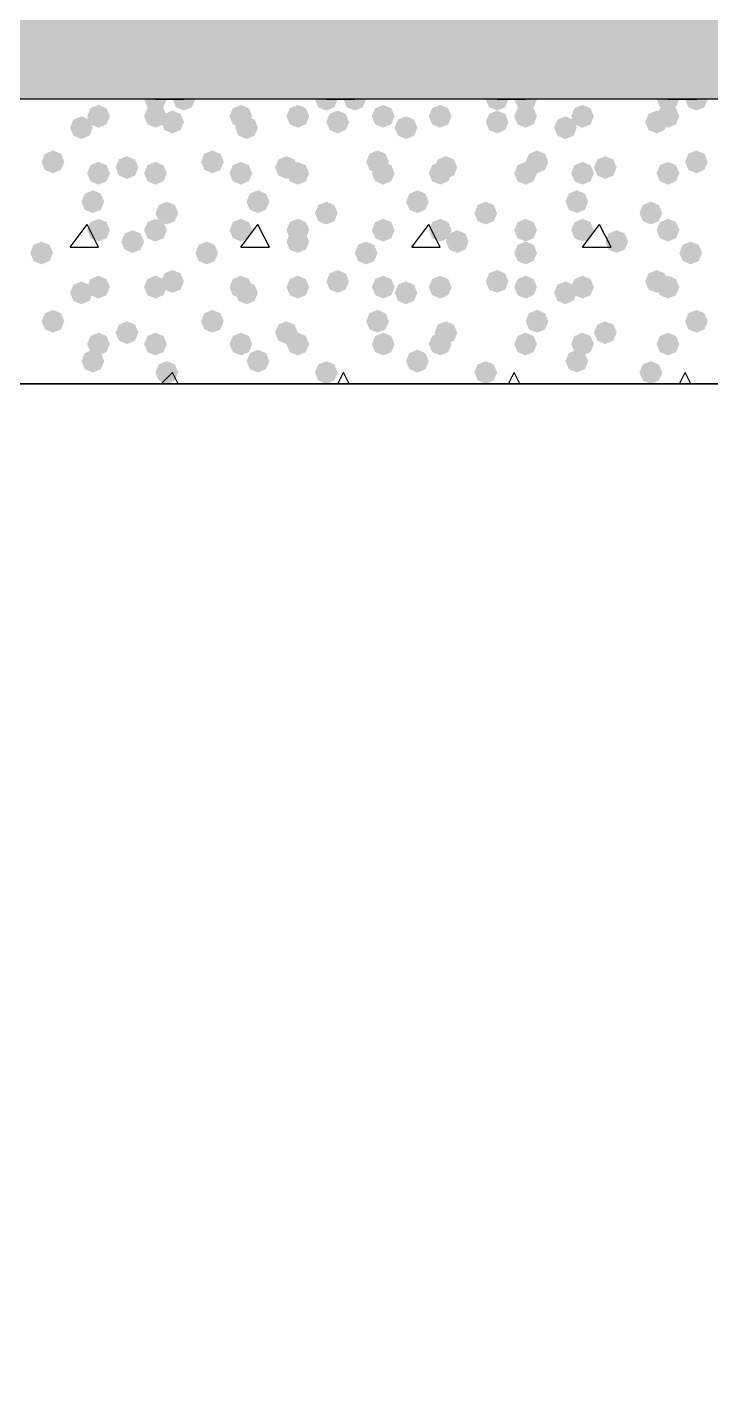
# Model space of a CAD drawing. Header units: millimetres. Extents: x 0 to 420, y 0 to 297.
# Drawn here: x 206.73 to 211.81, y 195.35 to 205.51 of the extents above; entities that cross this region are included whole.
import ezdxf

# ---------------------------------------------------------------- set-up
doc = ezdxf.new("R2010")
doc.units = ezdxf.units.MM
doc.layers.get('0').update_dxf_attribs({"linetype": 'CONTINUOUS'})

msp = doc.modelspace()

# ---------------------------------------------------------------- hatches: boundary and pattern name
at = {"true_color": 0x000008}
h = msp.add_hatch(color=0, dxfattribs=at)
h.paths.add_polyline_path([(379.603, 224.070333), (33.528, 224.070333), (379.603, 204.978)], flags=0)
h.paths.add_polyline_path([(33.528, 224.070333), (379.603, 204.978), (33.528, 204.978)], flags=0)
for points in [[(207.772, 204.978), (207.747129, 204.918204), (207.687333, 204.893333), (207.627537, 204.918204), (207.602667, 204.978), (207.627537, 205.037796), (207.687333, 205.062667), (207.747129, 205.037796)], [(207.983667, 204.978), (207.958796, 204.918204), (207.899, 204.893333), (207.839204, 204.918204), (207.814333, 204.978), (207.839204, 205.037796), (207.899, 205.062667), (207.958796, 205.037796)], [(209.042, 204.978), (209.017129, 204.918204), (208.957333, 204.893333), (208.897538, 204.918204), (208.872667, 204.978), (208.897537, 205.037796), (208.957333, 205.062667), (209.017129, 205.037796)], [(209.253667, 204.978), (209.228796, 204.918204), (209.169, 204.893333), (209.109204, 204.918204), (209.084333, 204.978), (209.109204, 205.037796), (209.169, 205.062667), (209.228796, 205.037796)], [(210.312, 204.978), (210.287129, 204.918204), (210.227333, 204.893333), (210.167537, 204.918204), (210.142667, 204.978), (210.167537, 205.037796), (210.227333, 205.062667), (210.287129, 205.037796)], [(210.523667, 204.978), (210.498796, 204.918204), (210.439, 204.893333), (210.379204, 204.918204), (210.354333, 204.978), (210.379204, 205.037796), (210.439, 205.062667), (210.498796, 205.037796)], [(211.582, 204.978), (211.557129, 204.918204), (211.497333, 204.893333), (211.437537, 204.918204), (211.412667, 204.978), (211.437537, 205.037796), (211.497333, 205.062667), (211.557129, 205.037796)], [(211.793667, 204.978), (211.768796, 204.918204), (211.709, 204.893333), (211.649204, 204.918204), (211.624333, 204.978), (211.649204, 205.037796), (211.709, 205.062667), (211.768796, 205.037796)], [(207.348667, 204.851), (207.323796, 204.791204), (207.264, 204.766333), (207.204204, 204.791204), (207.179333, 204.851), (207.204204, 204.910796), (207.264, 204.935667), (207.323796, 204.910796)], [(207.772, 204.851), (207.747129, 204.791204), (207.687333, 204.766333), (207.627537, 204.791204), (207.602667, 204.851), (207.627537, 204.910796), (207.687333, 204.935667), (207.747129, 204.910796)], [(208.407, 204.851), (208.382129, 204.791204), (208.322333, 204.766333), (208.262538, 204.791204), (208.237667, 204.851), (208.262537, 204.910796), (208.322333, 204.935667), (208.382129, 204.910796)], [(208.830333, 204.851), (208.805462, 204.791204), (208.745667, 204.766333), (208.685871, 204.791204), (208.661, 204.851), (208.685871, 204.910796), (208.745667, 204.935667), (208.805462, 204.910796)], [(209.465333, 204.851), (209.440462, 204.791204), (209.380667, 204.766333), (209.320871, 204.791204), (209.296, 204.851), (209.320871, 204.910796), (209.380667, 204.935667), (209.440462, 204.910796)], [(209.888667, 204.851), (209.863796, 204.791204), (209.804, 204.766333), (209.744204, 204.791204), (209.719333, 204.851), (209.744204, 204.910796), (209.804, 204.935667), (209.863796, 204.910796)], [(210.523667, 204.851), (210.498796, 204.791204), (210.439, 204.766333), (210.379204, 204.791204), (210.354333, 204.851), (210.379204, 204.910796), (210.439, 204.935667), (210.498796, 204.910796)], [(210.947, 204.851), (210.922129, 204.791204), (210.862333, 204.766333), (210.802538, 204.791204), (210.777667, 204.851), (210.802537, 204.910796), (210.862333, 204.935667), (210.922129, 204.910796)], [(211.582, 204.851), (211.557129, 204.791204), (211.497333, 204.766333), (211.437537, 204.791204), (211.412667, 204.851), (211.437537, 204.910796), (211.497333, 204.935667), (211.557129, 204.910796)], [(207.221667, 204.766333), (207.196796, 204.706537), (207.137, 204.681667), (207.077204, 204.706537), (207.052333, 204.766333), (207.077204, 204.826129), (207.137, 204.851), (207.196796, 204.826129)], [(207.899, 204.808667), (207.874129, 204.748871), (207.814333, 204.724), (207.754538, 204.748871), (207.729667, 204.808667), (207.754537, 204.868462), (207.814333, 204.893333), (207.874129, 204.868463)], [(208.449333, 204.766333), (208.424463, 204.706537), (208.364667, 204.681667), (208.304871, 204.706537), (208.28, 204.766333), (208.304871, 204.826129), (208.364667, 204.851), (208.424462, 204.826129)], [(209.126667, 204.808667), (209.101796, 204.748871), (209.042, 204.724), (208.982204, 204.748871), (208.957333, 204.808667), (208.982204, 204.868462), (209.042, 204.893333), (209.101796, 204.868463)], [(209.634667, 204.766333), (209.609796, 204.706537), (209.55, 204.681667), (209.490204, 204.706537), (209.465333, 204.766333), (209.490204, 204.826129), (209.55, 204.851), (209.609796, 204.826129)], [(210.312, 204.808667), (210.287129, 204.748871), (210.227333, 204.724), (210.167537, 204.748871), (210.142667, 204.808667), (210.167537, 204.868462), (210.227333, 204.893333), (210.287129, 204.868463)], [(210.82, 204.766333), (210.795129, 204.706537), (210.735333, 204.681667), (210.675538, 204.706537), (210.650667, 204.766333), (210.675537, 204.826129), (210.735333, 204.851), (210.795129, 204.826129)], [(211.497333, 204.808667), (211.472463, 204.748871), (211.412667, 204.724), (211.352871, 204.748871), (211.328, 204.808667), (211.352871, 204.868462), (211.412667, 204.893333), (211.472462, 204.868463)], [(207.01, 204.512333), (206.985129, 204.452537), (206.925333, 204.427667), (206.865538, 204.452537), (206.840667, 204.512333), (206.865537, 204.572129), (206.925333, 204.597), (206.985129, 204.572129)], [(207.560333, 204.47), (207.535462, 204.410204), (207.475667, 204.385333), (207.415871, 204.410204), (207.391, 204.47), (207.415871, 204.529796), (207.475667, 204.554667), (207.535462, 204.529796)], [(208.195333, 204.512333), (208.170462, 204.452537), (208.110667, 204.427667), (208.050871, 204.452537), (208.026, 204.512333), (208.050871, 204.572129), (208.110667, 204.597), (208.170462, 204.572129)], [(208.745667, 204.47), (208.720796, 204.410204), (208.661, 204.385333), (208.601204, 204.410204), (208.576333, 204.47), (208.601204, 204.529796), (208.661, 204.554667), (208.720796, 204.529796)], [(209.423, 204.512333), (209.398129, 204.452537), (209.338333, 204.427667), (209.278538, 204.452537), (209.253667, 204.512333), (209.278537, 204.572129), (209.338333, 204.597), (209.398129, 204.572129)], [(209.931, 204.47), (209.906129, 204.410204), (209.846333, 204.385333), (209.786538, 204.410204), (209.761667, 204.47), (209.786537, 204.529796), (209.846333, 204.554667), (209.906129, 204.529796)], [(210.608333, 204.512333), (210.583463, 204.452537), (210.523667, 204.427667), (210.463871, 204.452537), (210.439, 204.512333), (210.463871, 204.572129), (210.523667, 204.597), (210.583462, 204.572129)], [(211.116333, 204.47), (211.091462, 204.410204), (211.031667, 204.385333), (210.971871, 204.410204), (210.947, 204.47), (210.971871, 204.529796), (211.031667, 204.554667), (211.091462, 204.529796)], [(211.793667, 204.512333), (211.768796, 204.452537), (211.709, 204.427667), (211.649204, 204.452537), (211.624333, 204.512333), (211.649204, 204.572129), (211.709, 204.597), (211.768796, 204.572129)], [(207.348667, 204.427667), (207.323796, 204.367871), (207.264, 204.343), (207.204204, 204.367871), (207.179333, 204.427667), (207.204204, 204.487462), (207.264, 204.512333), (207.323796, 204.487463)], [(207.772, 204.427667), (207.747129, 204.367871), (207.687333, 204.343), (207.627537, 204.367871), (207.602667, 204.427667), (207.627537, 204.487462), (207.687333, 204.512333), (207.747129, 204.487463)], [(208.407, 204.427667), (208.382129, 204.367871), (208.322333, 204.343), (208.262538, 204.367871), (208.237667, 204.427667), (208.262537, 204.487462), (208.322333, 204.512333), (208.382129, 204.487463)], [(208.830333, 204.427667), (208.805462, 204.367871), (208.745667, 204.343), (208.685871, 204.367871), (208.661, 204.427667), (208.685871, 204.487462), (208.745667, 204.512333), (208.805462, 204.487463)], [(209.465333, 204.427667), (209.440462, 204.367871), (209.380667, 204.343), (209.320871, 204.367871), (209.296, 204.427667), (209.320871, 204.487462), (209.380667, 204.512333), (209.440462, 204.487463)], [(209.888667, 204.427667), (209.863796, 204.367871), (209.804, 204.343), (209.744204, 204.367871), (209.719333, 204.427667), (209.744204, 204.487462), (209.804, 204.512333), (209.863796, 204.487463)], [(210.523667, 204.427667), (210.498796, 204.367871), (210.439, 204.343), (210.379204, 204.367871), (210.354333, 204.427667), (210.379204, 204.487462), (210.439, 204.512333), (210.498796, 204.487463)], [(210.947, 204.427667), (210.922129, 204.367871), (210.862333, 204.343), (210.802538, 204.367871), (210.777667, 204.427667), (210.802537, 204.487462), (210.862333, 204.512333), (210.922129, 204.487463)], [(211.582, 204.427667), (211.557129, 204.367871), (211.497333, 204.343), (211.437537, 204.367871), (211.412667, 204.427667), (211.437537, 204.487462), (211.497333, 204.512333), (211.557129, 204.487463)], [(207.306333, 204.216), (207.281462, 204.156204), (207.221667, 204.131333), (207.161871, 204.156204), (207.137, 204.216), (207.161871, 204.275796), (207.221667, 204.300667), (207.281462, 204.275796)], [(208.534, 204.216), (208.509129, 204.156204), (208.449333, 204.131333), (208.389538, 204.156204), (208.364667, 204.216), (208.389537, 204.275796), (208.449333, 204.300667), (208.509129, 204.275796)], [(209.719333, 204.216), (209.694462, 204.156204), (209.634667, 204.131333), (209.574871, 204.156204), (209.55, 204.216), (209.574871, 204.275796), (209.634667, 204.300667), (209.694462, 204.275796)], [(210.904667, 204.216), (210.879796, 204.156204), (210.82, 204.131333), (210.760204, 204.156204), (210.735333, 204.216), (210.760204, 204.275796), (210.82, 204.300667), (210.879796, 204.275796)], [(207.856667, 204.131333), (207.831796, 204.071537), (207.772, 204.046667), (207.712204, 204.071537), (207.687333, 204.131333), (207.712204, 204.191129), (207.772, 204.216), (207.831796, 204.191129)], [(209.042, 204.131333), (209.017129, 204.071537), (208.957333, 204.046667), (208.897538, 204.071537), (208.872667, 204.131333), (208.897537, 204.191129), (208.957333, 204.216), (209.017129, 204.191129)], [(210.227333, 204.131333), (210.202462, 204.071537), (210.142667, 204.046667), (210.082871, 204.071537), (210.058, 204.131333), (210.082871, 204.191129), (210.142667, 204.216), (210.202462, 204.191129)], [(211.455, 204.131333), (211.430129, 204.071537), (211.370333, 204.046667), (211.310538, 204.071537), (211.285667, 204.131333), (211.310537, 204.191129), (211.370333, 204.216), (211.430129, 204.191129)], [(207.348667, 204.004333), (207.323796, 203.944537), (207.264, 203.919667), (207.204204, 203.944537), (207.179333, 204.004333), (207.204204, 204.064129), (207.264, 204.089), (207.323796, 204.064129)], [(207.772, 204.004333), (207.747129, 203.944537), (207.687333, 203.919667), (207.627537, 203.944537), (207.602667, 204.004333), (207.627537, 204.064129), (207.687333, 204.089), (207.747129, 204.064129)], [(208.407, 204.004333), (208.382129, 203.944537), (208.322333, 203.919667), (208.262538, 203.944537), (208.237667, 204.004333), (208.262537, 204.064129), (208.322333, 204.089), (208.382129, 204.064129)], [(208.830333, 204.004333), (208.805462, 203.944537), (208.745667, 203.919667), (208.685871, 203.944537), (208.661, 204.004333), (208.685871, 204.064129), (208.745667, 204.089), (208.805462, 204.064129)], [(209.465333, 204.004333), (209.440462, 203.944537), (209.380667, 203.919667), (209.320871, 203.944537), (209.296, 204.004333), (209.320871, 204.064129), (209.380667, 204.089), (209.440462, 204.064129)], [(209.888667, 204.004333), (209.863796, 203.944537), (209.804, 203.919667), (209.744204, 203.944537), (209.719333, 204.004333), (209.744204, 204.064129), (209.804, 204.089), (209.863796, 204.064129)], [(210.523667, 204.004333), (210.498796, 203.944537), (210.439, 203.919667), (210.379204, 203.944537), (210.354333, 204.004333), (210.379204, 204.064129), (210.439, 204.089), (210.498796, 204.064129)], [(210.947, 204.004333), (210.922129, 203.944537), (210.862333, 203.919667), (210.802538, 203.944537), (210.777667, 204.004333), (210.802537, 204.064129), (210.862333, 204.089), (210.922129, 204.064129)], [(211.582, 204.004333), (211.557129, 203.944537), (211.497333, 203.919667), (211.437537, 203.944537), (211.412667, 204.004333), (211.437537, 204.064129), (211.497333, 204.089), (211.557129, 204.064129)], [(206.925333, 203.835), (206.900462, 203.775204), (206.840667, 203.750333), (206.780871, 203.775204), (206.756, 203.835), (206.780871, 203.894796), (206.840667, 203.919667), (206.900462, 203.894796)], [(207.602667, 203.919667), (207.577796, 203.859871), (207.518, 203.835), (207.458204, 203.859871), (207.433333, 203.919667), (207.458204, 203.979462), (207.518, 204.004333), (207.577796, 203.979463)], [(208.153, 203.835), (208.128129, 203.775204), (208.068333, 203.750333), (208.008537, 203.775204), (207.983667, 203.835), (208.008537, 203.894796), (208.068333, 203.919667), (208.128129, 203.894796)], [(208.830333, 203.919667), (208.805462, 203.859871), (208.745667, 203.835), (208.685871, 203.859871), (208.661, 203.919667), (208.685871, 203.979462), (208.745667, 204.004333), (208.805462, 203.979463)], [(209.338333, 203.835), (209.313462, 203.775204), (209.253667, 203.750333), (209.193871, 203.775204), (209.169, 203.835), (209.193871, 203.894796), (209.253667, 203.919667), (209.313462, 203.894796)], [(210.015667, 203.919667), (209.990796, 203.859871), (209.931, 203.835), (209.871204, 203.859871), (209.846333, 203.919667), (209.871204, 203.979462), (209.931, 204.004333), (209.990796, 203.979463)], [(210.523667, 203.835), (210.498796, 203.775204), (210.439, 203.750333), (210.379204, 203.775204), (210.354333, 203.835), (210.379204, 203.894796), (210.439, 203.919667), (210.498796, 203.894796)], [(211.201, 203.919667), (211.176129, 203.859871), (211.116333, 203.835), (211.056538, 203.859871), (211.031667, 203.919667), (211.056537, 203.979462), (211.116333, 204.004333), (211.176129, 203.979463)], [(211.751333, 203.835), (211.726462, 203.775204), (211.666667, 203.750333), (211.606871, 203.775204), (211.582, 203.835), (211.606871, 203.894796), (211.666667, 203.919667), (211.726462, 203.894796)], [(207.221667, 203.538667), (207.196796, 203.478871), (207.137, 203.454), (207.077204, 203.478871), (207.052333, 203.538667), (207.077204, 203.598462), (207.137, 203.623333), (207.196796, 203.598463)], [(207.348667, 203.581), (207.323796, 203.521204), (207.264, 203.496333), (207.204204, 203.521204), (207.179333, 203.581), (207.204204, 203.640796), (207.264, 203.665667), (207.323796, 203.640796)], [(207.772, 203.581), (207.747129, 203.521204), (207.687333, 203.496333), (207.627537, 203.521204), (207.602667, 203.581), (207.627537, 203.640796), (207.687333, 203.665667), (207.747129, 203.640796)], [(207.899, 203.623333), (207.874129, 203.563538), (207.814333, 203.538667), (207.754538, 203.563538), (207.729667, 203.623333), (207.754537, 203.683129), (207.814333, 203.708), (207.874129, 203.683129)], [(208.407, 203.581), (208.382129, 203.521204), (208.322333, 203.496333), (208.262538, 203.521204), (208.237667, 203.581), (208.262537, 203.640796), (208.322333, 203.665667), (208.382129, 203.640796)], [(208.449333, 203.538667), (208.424463, 203.478871), (208.364667, 203.454), (208.304871, 203.478871), (208.28, 203.538667), (208.304871, 203.598462), (208.364667, 203.623333), (208.424462, 203.598463)], [(208.830333, 203.581), (208.805462, 203.521204), (208.745667, 203.496333), (208.685871, 203.521204), (208.661, 203.581), (208.685871, 203.640796), (208.745667, 203.665667), (208.805462, 203.640796)], [(209.126667, 203.623333), (209.101796, 203.563538), (209.042, 203.538667), (208.982204, 203.563538), (208.957333, 203.623333), (208.982204, 203.683129), (209.042, 203.708), (209.101796, 203.683129)], [(209.465333, 203.581), (209.440462, 203.521204), (209.380667, 203.496333), (209.320871, 203.521204), (209.296, 203.581), (209.320871, 203.640796), (209.380667, 203.665667), (209.440462, 203.640796)], [(209.634667, 203.538667), (209.609796, 203.478871), (209.55, 203.454), (209.490204, 203.478871), (209.465333, 203.538667), (209.490204, 203.598462), (209.55, 203.623333), (209.609796, 203.598463)], [(209.888667, 203.581), (209.863796, 203.521204), (209.804, 203.496333), (209.744204, 203.521204), (209.719333, 203.581), (209.744204, 203.640796), (209.804, 203.665667), (209.863796, 203.640796)], [(210.312, 203.623333), (210.287129, 203.563538), (210.227333, 203.538667), (210.167537, 203.563538), (210.142667, 203.623333), (210.167537, 203.683129), (210.227333, 203.708), (210.287129, 203.683129)], [(210.523667, 203.581), (210.498796, 203.521204), (210.439, 203.496333), (210.379204, 203.521204), (210.354333, 203.581), (210.379204, 203.640796), (210.439, 203.665667), (210.498796, 203.640796)], [(210.82, 203.538667), (210.795129, 203.478871), (210.735333, 203.454), (210.675538, 203.478871), (210.650667, 203.538667), (210.675537, 203.598462), (210.735333, 203.623333), (210.795129, 203.598463)], [(210.947, 203.581), (210.922129, 203.521204), (210.862333, 203.496333), (210.802538, 203.521204), (210.777667, 203.581), (210.802537, 203.640796), (210.862333, 203.665667), (210.922129, 203.640796)], [(211.497333, 203.623333), (211.472463, 203.563538), (211.412667, 203.538667), (211.352871, 203.563538), (211.328, 203.623333), (211.352871, 203.683129), (211.412667, 203.708), (211.472462, 203.683129)], [(211.582, 203.581), (211.557129, 203.521204), (211.497333, 203.496333), (211.437537, 203.521204), (211.412667, 203.581), (211.437537, 203.640796), (211.497333, 203.665667), (211.557129, 203.640796)], [(207.01, 203.327), (206.985129, 203.267204), (206.925333, 203.242333), (206.865538, 203.267204), (206.840667, 203.327), (206.865537, 203.386796), (206.925333, 203.411667), (206.985129, 203.386796)], [(208.195333, 203.327), (208.170462, 203.267204), (208.110667, 203.242333), (208.050871, 203.267204), (208.026, 203.327), (208.050871, 203.386796), (208.110667, 203.411667), (208.170462, 203.386796)], [(209.423, 203.327), (209.398129, 203.267204), (209.338333, 203.242333), (209.278538, 203.267204), (209.253667, 203.327), (209.278537, 203.386796), (209.338333, 203.411667), (209.398129, 203.386796)], [(210.608333, 203.327), (210.583463, 203.267204), (210.523667, 203.242333), (210.463871, 203.267204), (210.439, 203.327), (210.463871, 203.386796), (210.523667, 203.411667), (210.583462, 203.386796)], [(211.793667, 203.327), (211.768796, 203.267204), (211.709, 203.242333), (211.649204, 203.267204), (211.624333, 203.327), (211.649204, 203.386796), (211.709, 203.411667), (211.768796, 203.386796)], [(207.560333, 203.242333), (207.535462, 203.182537), (207.475667, 203.157667), (207.415871, 203.182537), (207.391, 203.242333), (207.415871, 203.302129), (207.475667, 203.327), (207.535462, 203.302129)], [(208.745667, 203.242333), (208.720796, 203.182537), (208.661, 203.157667), (208.601204, 203.182537), (208.576333, 203.242333), (208.601204, 203.302129), (208.661, 203.327), (208.720796, 203.302129)], [(209.931, 203.242333), (209.906129, 203.182537), (209.846333, 203.157667), (209.786538, 203.182537), (209.761667, 203.242333), (209.786537, 203.302129), (209.846333, 203.327), (209.906129, 203.302129)], [(211.116333, 203.242333), (211.091462, 203.182537), (211.031667, 203.157667), (210.971871, 203.182537), (210.947, 203.242333), (210.971871, 203.302129), (211.031667, 203.327), (211.091462, 203.302129)], [(207.348667, 203.157667), (207.323796, 203.097871), (207.264, 203.073), (207.204204, 203.097871), (207.179333, 203.157667), (207.204204, 203.217462), (207.264, 203.242333), (207.323796, 203.217463)], [(207.772, 203.157667), (207.747129, 203.097871), (207.687333, 203.073), (207.627537, 203.097871), (207.602667, 203.157667), (207.627537, 203.217462), (207.687333, 203.242333), (207.747129, 203.217463)], [(208.407, 203.157667), (208.382129, 203.097871), (208.322333, 203.073), (208.262538, 203.097871), (208.237667, 203.157667), (208.262537, 203.217462), (208.322333, 203.242333), (208.382129, 203.217463)], [(208.830333, 203.157667), (208.805462, 203.097871), (208.745667, 203.073), (208.685871, 203.097871), (208.661, 203.157667), (208.685871, 203.217462), (208.745667, 203.242333), (208.805462, 203.217463)], [(209.465333, 203.157667), (209.440462, 203.097871), (209.380667, 203.073), (209.320871, 203.097871), (209.296, 203.157667), (209.320871, 203.217462), (209.380667, 203.242333), (209.440462, 203.217463)], [(209.888667, 203.157667), (209.863796, 203.097871), (209.804, 203.073), (209.744204, 203.097871), (209.719333, 203.157667), (209.744204, 203.217462), (209.804, 203.242333), (209.863796, 203.217463)], [(210.523667, 203.157667), (210.498796, 203.097871), (210.439, 203.073), (210.379204, 203.097871), (210.354333, 203.157667), (210.379204, 203.217462), (210.439, 203.242333), (210.498796, 203.217463)], [(210.947, 203.157667), (210.922129, 203.097871), (210.862333, 203.073), (210.802538, 203.097871), (210.777667, 203.157667), (210.802537, 203.217462), (210.862333, 203.242333), (210.922129, 203.217463)], [(211.582, 203.157667), (211.557129, 203.097871), (211.497333, 203.073), (211.437537, 203.097871), (211.412667, 203.157667), (211.437537, 203.217462), (211.497333, 203.242333), (211.557129, 203.217463)], [(207.306333, 203.030667), (207.281462, 202.970871), (207.221667, 202.946), (207.161871, 202.970871), (207.137, 203.030667), (207.161871, 203.090462), (207.221667, 203.115333), (207.281462, 203.090463)], [(208.534, 203.030667), (208.509129, 202.970871), (208.449333, 202.946), (208.389538, 202.970871), (208.364667, 203.030667), (208.389537, 203.090462), (208.449333, 203.115333), (208.509129, 203.090463)], [(209.719333, 203.030667), (209.694462, 202.970871), (209.634667, 202.946), (209.574871, 202.970871), (209.55, 203.030667), (209.574871, 203.090462), (209.634667, 203.115333), (209.694462, 203.090463)], [(210.904667, 203.030667), (210.879796, 202.970871), (210.82, 202.946), (210.760204, 202.970871), (210.735333, 203.030667), (210.760204, 203.090462), (210.82, 203.115333), (210.879796, 203.090463)], [(207.856667, 202.946), (207.831796, 202.886204), (207.772, 202.861333), (207.712204, 202.886204), (207.687333, 202.946), (207.712204, 203.005796), (207.772, 203.030667), (207.831796, 203.005796)], [(209.042, 202.946), (209.017129, 202.886204), (208.957333, 202.861333), (208.897538, 202.886204), (208.872667, 202.946), (208.897537, 203.005796), (208.957333, 203.030667), (209.017129, 203.005796)], [(210.227333, 202.946), (210.202462, 202.886204), (210.142667, 202.861333), (210.082871, 202.886204), (210.058, 202.946), (210.082871, 203.005796), (210.142667, 203.030667), (210.202462, 203.005796)], [(211.455, 202.946), (211.430129, 202.886204), (211.370333, 202.861333), (211.310538, 202.886204), (211.285667, 202.946), (211.310537, 203.005796), (211.370333, 203.030667), (211.430129, 203.005796)]]:
    msp.add_hatch(color=0, dxfattribs=at).paths.add_polyline_path(points, flags=0)

# ---------------------------------------------------------------- linework, layer by layer
at = {"color": 0, "true_color": 0x000008}
msp.add_lwpolyline([(33.528, 224.070333), (379.603, 204.978), (33.528, 204.978)], close=True, dxfattribs=at)
at = {"color": 0, "true_color": 0x000007}
msp.add_lwpolyline([(32.469667, 183.811333), (32.469667, 160.485667), (380.661333, 160.485667), (380.661333, 183.811333), (218.228333, 183.811333), (218.228333, 204.978), (194.902667, 204.978), (194.902667, 183.811333)], close=True, dxfattribs=at)
msp.add_lwpolyline([(32.469667, 183.811333), (32.469667, 160.485667), (380.661333, 160.485667), (380.661333, 183.811333), (218.228333, 183.811333), (218.228333, 204.978), (194.902667, 204.978), (194.902667, 183.811333)], close=True, dxfattribs=at)
for points in [[(216.111667, 204.978), (197.019333, 204.978)], [(197.019333, 202.861333), (216.111667, 202.861333)]]:
    msp.add_lwpolyline(points, dxfattribs=at)
at = {"color": 0, "true_color": 0x000008}
for points in [[(207.687333, 204.978), (207.899, 204.978)], [(208.957333, 204.978), (209.169, 204.978)], [(210.227333, 204.978), (210.439, 204.978)], [(211.497333, 204.978), (211.709, 204.978)], [(207.052333, 203.877333), (207.179333, 204.046667)], [(207.264, 203.877333), (207.179333, 204.046667)], [(208.322333, 203.877333), (208.449333, 204.046667)], [(208.534, 203.877333), (208.449333, 204.046667)], [(209.592333, 203.877333), (209.719333, 204.046667)], [(209.804, 203.877333), (209.719333, 204.046667)], [(210.862333, 203.877333), (210.989333, 204.046667)], [(211.074, 203.877333), (210.989333, 204.046667)], [(207.052333, 203.877333), (207.264, 203.877333)], [(208.322333, 203.877333), (208.534, 203.877333)], [(209.592333, 203.877333), (209.804, 203.877333)], [(210.862333, 203.877333), (211.074, 203.877333)], [(207.729667, 202.861333), (207.814333, 202.946)], [(207.856667, 202.861333), (207.814333, 202.946)], [(209.042, 202.861333), (209.084333, 202.946)], [(209.126667, 202.861333), (209.084333, 202.946)], [(210.312, 202.861333), (210.354333, 202.946)], [(210.396667, 202.861333), (210.354333, 202.946)], [(211.582, 202.861333), (211.624333, 202.946)], [(211.666667, 202.861333), (211.624333, 202.946)]]:
    msp.add_lwpolyline(points, dxfattribs=at)
at = {"color": 0, "true_color": 0x0000fd}
msp.add_lwpolyline([(34.586333, 162.602333), (378.544667, 162.602333), (378.544667, 181.694667), (216.111667, 181.694667), (216.111667, 202.861333), (197.019333, 202.861333), (197.019333, 181.694667), (34.586333, 181.694667)], close=True, dxfattribs=at)

doc.saveas('drawing.dxf')
